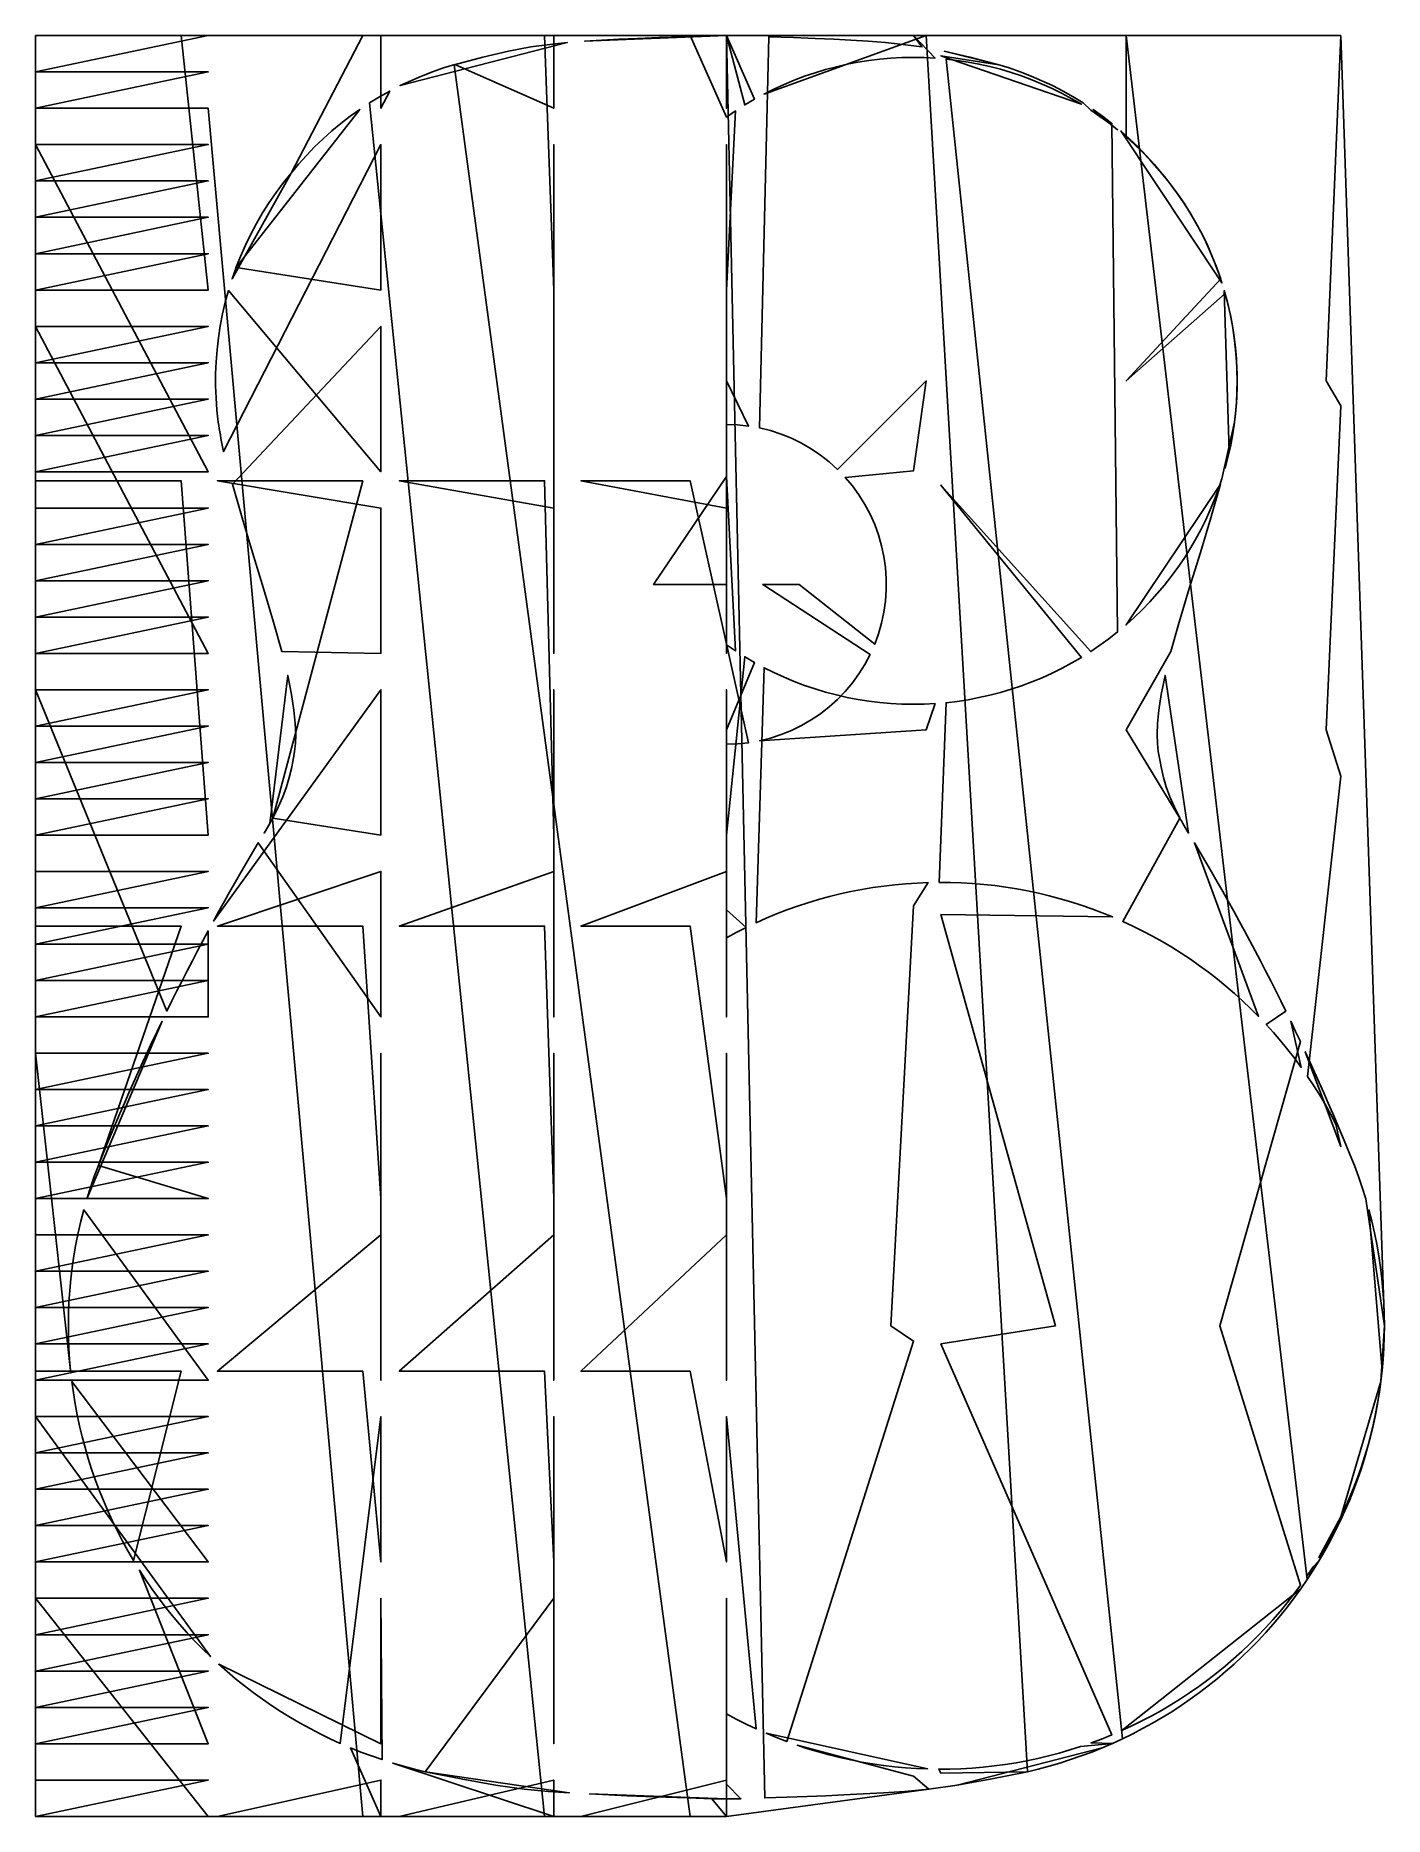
# Model space of a CAD drawing. Header units: metres. Extents: x 0 to 371, y 0 to 490.
import ezdxf

# ---------------------------------------------------------------- set-up
doc = ezdxf.new("R2010")
doc.units = ezdxf.units.M

msp = doc.modelspace()

# ---------------------------------------------------------------- linework, layer by layer
at = {"layer": 'BODY_OUTLINE', "color": 1}
msp.add_lwpolyline([(0, 490), (0, 110), (0, 0), (190, 0), (245.66, 7.51), (253.48, 8.63), (262.53, 10.23), (272.81, 12.3), (275.81, 13.02), (278.79, 13.81), (281.76, 14.68), (284.69, 15.61), (287.61, 16.62), (290.5, 17.7), (293.36, 18.85), (296.2, 20.07), (299, 21.36), (301.77, 22.72), (304.51, 24.14), (307.21, 25.63), (309.87, 27.19), (312.5, 28.81), (315.08, 30.49), (317.62, 32.24), (320.12, 34.05), (322.57, 35.92), (324.98, 37.85), (327.34, 39.84), (329.65, 41.88), (331.91, 43.98), (334.12, 46.14), (336.27, 48.34), (338.37, 50.61), (340.41, 52.92), (342.4, 55.28), (344.33, 57.69), (346.19, 60.14), (348, 62.64), (349.75, 65.18), (351.43, 67.77), (353.05, 70.4), (354.6, 73.06), (356.09, 75.76), (357.51, 78.5), (358.87, 81.27), (360.15, 84.08), (361.37, 86.91), (362.52, 89.77), (363.6, 92.66), (364.6, 95.58), (365.54, 98.52), (366.4, 101.48), (367.19, 104.46), (367.9, 107.47), (368.55, 110.48), (369.12, 113.51), (369.61, 116.56), (370.03, 119.62), (370.39, 122.82), (370.66, 125.86), (370.85, 128.9), (370.96, 131.95), (371, 135), (370.96, 138.22), (359, 490)], close=True, dxfattribs=at)
at = {"layer": 'BODY_POINTS', "color": 7}
msp.add_lwpolyline([(40, 0), (30, 0), (20, 0), (10, 0), (0, 0), (0, 10), (47.5, 10), (0, 0), (47.5, 0), (0, 60), (47.5, 60), (0, 50), (47.5, 50), (0, 40), (47.5, 40), (0, 30), (47.5, 30), (0, 20), (47.5, 20), (28.57, 67.77), (30.25, 65.18), (32, 62.64), (33.81, 60.14), (35.67, 57.69), (37.6, 55.28), (39.59, 52.92), (41.63, 50.61), (43.73, 48.34), (45.88, 46.14), (48.09, 43.98), (0, 110), (47.5, 110), (0, 100), (47.5, 100), (0, 90), (47.5, 90), (0, 80), (47.5, 80), (0, 70), (47.5, 70), (9.97, 119.62), (10.39, 116.56), (10.88, 113.51), (11.45, 110.48), (12.1, 107.47), (12.81, 104.46), (13.6, 101.48), (14.46, 98.52), (15.4, 95.58), (16.4, 92.66), (17.48, 89.77), (18.63, 86.91), (19.85, 84.08), (21.13, 81.27), (22.49, 78.5), (23.91, 75.76), (25.4, 73.06), (26.95, 70.4), (40, 122.5), (30, 122.5), (20, 122.5), (10, 122.5), (0, 122.5), (0, 160), (47.5, 160), (0, 150), (47.5, 150), (0, 140), (47.5, 140), (0, 130), (47.5, 130), (0, 120), (47.5, 120), (13.23, 166.86), (12.43, 163.74), (11.72, 160.6), (11.08, 157.44), (10.53, 154.26), (10.06, 151.07), (9.68, 147.87), (9.38, 144.66), (9.17, 141.44), (9.04, 138.22), (9, 135), (9, 135), (9.04, 131.92), (9.16, 128.83), (9.36, 125.75), (9.63, 122.68), (0, 210), (47.5, 210), (0, 200), (47.5, 200), (0, 190), (47.5, 190), (0, 180), (47.5, 180), (0, 170), (47.5, 170), (17.25, 179.11), (16.13, 176.09), (15.08, 173.04), (14.12, 169.96), (34.77, 218.8), (33.43, 216.01), (32.1, 213.21), (30.78, 210.4), (29.48, 207.58), (28.2, 204.76), (26.93, 201.94), (25.67, 199.11), (24.42, 196.27), (23.19, 193.42), (21.98, 190.57), (20.77, 187.71), (19.59, 184.85), (18.41, 181.98), (17.25, 179.11), (40, 245), (30, 245), (20, 245), (10, 245), (0, 245), (0, 260), (47.5, 260), (0, 250), (47.5, 250), (0, 240), (47.5, 240), (0, 230), (47.5, 230), (0, 220), (47.5, 220), (47.46, 243.64), (45.99, 240.91), (44.54, 238.17), (43.11, 235.42), (41.68, 232.67), (40.27, 229.91), (38.88, 227.14), (37.49, 224.37), (36.12, 221.59), (0, 310), (47.5, 310), (0, 300), (47.5, 300), (0, 290), (47.5, 290), (0, 280), (47.5, 280), (0, 270), (47.5, 270), (40, 367.5), (30, 367.5), (20, 367.5), (10, 367.5), (0, 367.5), (0, 360), (47.5, 360), (0, 350), (47.5, 350), (0, 340), (47.5, 340), (0, 330), (47.5, 330), (0, 320), (47.5, 320), (0, 410), (47.5, 410), (0, 400), (47.5, 400), (0, 390), (47.5, 390), (0, 380), (47.5, 380), (0, 370), (47.5, 370), (0, 460), (47.5, 460), (0, 450), (47.5, 450), (0, 440), (47.5, 440), (0, 430), (47.5, 430), (0, 420), (47.5, 420), (40, 490), (30, 490), (20, 490), (10, 490), (0, 490), (0, 490), (47.5, 490), (0, 480), (47.5, 480), (0, 470), (47.5, 470), (90, 0), (80, 0), (70, 0), (60, 0), (50, 0), (95, 10), (95, 0), (86.64, 18.85), (89.5, 17.7), (92.39, 16.62), (95.31, 15.61), (95, 60), (95, 50), (95, 40), (95, 30), (95, 20), (50.35, 41.88), (52.66, 39.84), (55.02, 37.85), (57.43, 35.92), (59.88, 34.05), (62.38, 32.24), (64.92, 30.49), (67.5, 28.81), (70.13, 27.19), (72.79, 25.63), (75.49, 24.14), (78.23, 22.72), (81, 21.36), (83.8, 20.07), (95, 110), (95, 100), (95, 90), (95, 80), (95, 70), (90, 122.5), (80, 122.5), (70, 122.5), (60, 122.5), (50, 122.5), (95, 160), (95, 150), (95, 140), (95, 130), (95, 120), (95, 210), (95, 200), (95, 190), (95, 180), (95, 170), (90, 245), (80, 245), (70, 245), (60, 245), (50, 245), (95, 260), (95, 250), (95, 240), (95, 230), (95, 220), (61.24, 267.89), (59.66, 265.23), (58.08, 262.55), (56.53, 259.87), (54.98, 257.19), (53.45, 254.49), (51.93, 251.79), (50.43, 249.08), (48.94, 246.36), (95, 310), (95, 300), (95, 290), (95, 280), (95, 270), (65.25, 274.67), (66.75, 277.7), (68, 280.57), (69, 283.3), (69.76, 285.87), (70.34, 288.33), (70.81, 290.71), (71.18, 292.99), (71.44, 295.19), (71.54, 297.65), (71.39, 300.72), (71.01, 304.39), (70.38, 308.67), (69.34, 313.94), (64.45, 273.19), (62.84, 270.55), (64.45, 273.19), (64.65, 273.56), (64.85, 273.93), (65.05, 274.3), (65.25, 274.67), (90, 367.5), (80, 367.5), (70, 367.5), (60, 367.5), (50, 367.5), (95, 360), (95, 350), (95, 340), (95, 330), (95, 320), (67.7, 320.57), (65.47, 328.56), (62.65, 337.91), (59.62, 347.79), (56.78, 357.35), (54.12, 366.6), (95, 410), (95, 400), (95, 390), (95, 380), (95, 370), (53.04, 419.86), (52.17, 416.66), (51.43, 413.42), (50.8, 410.15), (50.3, 406.87), (49.91, 403.57), (49.66, 400.26), (49.52, 396.94), (49.51, 393.61), (49.62, 390.29), (49.86, 386.98), (50.22, 383.67), (50.22, 383.67), (50.36, 382.76), (50.5, 381.86), (50.65, 380.95), (50.81, 380.05), (50.96, 379.14), (51.13, 378.24), (51.3, 377.34), (51.47, 376.43), (51.65, 375.53), (51.65, 375.53), (95, 460), (95, 450), (95, 440), (95, 430), (95, 420), (55.14, 426.17), (54.03, 423.04), (70.29, 452.16), (68.17, 449.54), (66.16, 446.84), (64.24, 444.06), (62.44, 441.22), (60.74, 438.3), (59.16, 435.33), (57.69, 432.3), (56.34, 429.21), (55.1, 426.07), (89.14, 469.69), (86.52, 467.81), (83.96, 465.83), (81.48, 463.77), (79.08, 461.61), (76.75, 459.37), (74.51, 457.05), (72.35, 454.64), (70.29, 452.16), (90, 490), (80, 490), (70, 490), (60, 490), (50, 490), (95, 490), (95, 480), (95, 470), (97.4, 474.74), (94.59, 473.16), (91.83, 471.47), (140, 0), (130, 0), (120, 0), (110, 0), (100, 0), (142.5, 10), (142.5, 0), (98.24, 14.68), (101.21, 13.81), (104.19, 13.02), (107.19, 12.3), (146.79, 6.5), (140.94, 6.87), (134.34, 7.51), (126.52, 8.63), (117.47, 10.23), (107.19, 12.3), (142.5, 60), (142.5, 50), (142.5, 40), (142.5, 30), (142.5, 20), (142.5, 110), (142.5, 100), (142.5, 90), (142.5, 80), (142.5, 70), (140, 122.5), (130, 122.5), (120, 122.5), (110, 122.5), (100, 122.5), (142.5, 160), (142.5, 150), (142.5, 140), (142.5, 130), (142.5, 120), (142.5, 210), (142.5, 200), (142.5, 190), (142.5, 180), (142.5, 170), (140, 245), (130, 245), (120, 245), (110, 245), (100, 245), (142.5, 260), (142.5, 250), (142.5, 240), (142.5, 230), (142.5, 220), (142.5, 310), (142.5, 300), (142.5, 290), (142.5, 280), (142.5, 270), (140, 367.5), (130, 367.5), (120, 367.5), (110, 367.5), (100, 367.5), (142.5, 360), (142.5, 350), (142.5, 340), (142.5, 330), (142.5, 320), (142.5, 410), (142.5, 400), (142.5, 390), (142.5, 380), (142.5, 370), (142.5, 460), (142.5, 450), (142.5, 440), (142.5, 430), (142.5, 420), (140, 490), (130, 490), (120, 490), (110, 490), (100, 490), (142.5, 490), (142.5, 480), (142.5, 470), (115.31, 482.03), (112.22, 481.09), (109.17, 480.04), (106.16, 478.87), (103.19, 477.6), (100.27, 476.23), (146.25, 488.06), (141.46, 487.6), (136.2, 486.87), (130.06, 485.69), (123.02, 484.05), (115.09, 481.97), (180, 0), (170, 0), (160, 0), (150, 0), (190, 10), (190, 0), (186, 4.84), (179.46, 5.08), (173.39, 5.3), (167.8, 5.5), (162.68, 5.7), (157.66, 5.91), (152.37, 6.18), (190, 4.84), (189, 4.84), (188, 4.84), (187, 4.84), (186, 4.84), (194, 4.84), (190, 4.84), (191, 4.84), (192, 4.84), (193, 4.84), (194, 4.84), (190, 8.84), (190, 4.84), (190, 60), (190, 50), (190, 40), (190, 30), (190, 20), (190, 28.22), (192.69, 26.77), (195.41, 25.4), (198.17, 24.09), (190, 110), (190, 100), (190, 90), (190, 80), (190, 70), (180, 122.5), (170, 122.5), (160, 122.5), (150, 122.5), (190, 160), (190, 150), (190, 140), (190, 130), (190, 120), (190, 129.13), (190, 135), (190, 126.13), (190, 210), (190, 200), (190, 190), (190, 180), (190, 170), (180, 245), (170, 245), (160, 245), (150, 245), (190, 260), (190, 250), (190, 240), (190, 230), (190, 220), (190, 249.42), (195.42, 244.61), (192.69, 243.23), (190, 241.78), (190, 247.42), (190, 310), (190, 300), (190, 290), (190, 280), (190, 270), (195.08, 319.07), (197.7, 317.52), (190, 299), (190, 295), (193.07, 295.11), (196.12, 295.43), (180, 367.5), (170, 367.5), (160, 367.5), (150, 367.5), (190, 360), (190, 350), (190, 340), (190, 330), (190, 320), (190, 369.71), (190, 322.41), (192.51, 320.7), (190, 368.71), (170, 339), (180, 339), (190, 339), (190, 410), (190, 400), (190, 390), (190, 380), (190, 370), (190, 395), (196.12, 382.57), (193.07, 382.89), (190, 383), (190, 460), (190, 450), (190, 440), (190, 430), (190, 420), (192.51, 469.3), (190, 467.59), (180, 490), (170, 490), (160, 490), (150, 490), (190, 490), (190, 480), (190, 470), (190, 490), (189, 490), (188, 490), (187, 490), (186, 490), (186, 490), (178.34, 489.71), (171.54, 489.45), (165.57, 489.22), (160.46, 489), (155.75, 488.77), (151.02, 488.45), (190, 490), (191, 490), (192, 490), (193, 490), (194, 490), (194, 490), (190, 490), (197.7, 472.48), (195.08, 470.93), (190, 490), (190, 490), (200.54, 5.08), (206.61, 5.3), (212.2, 5.5), (217.32, 5.7), (222.34, 5.91), (227.63, 6.18), (233.21, 6.5), (239.06, 6.87), (245.66, 7.51), (241.5, 11.04), (209.5, 19.57), (212.4, 18.62), (215.32, 17.74), (218.26, 16.94), (221.22, 16.2), (224.2, 15.55), (227.2, 14.96), (230.2, 14.46), (233.22, 14.02), (236.25, 13.67), (239.29, 13.39), (242.34, 13.18), (245.38, 13.05), (200.96, 22.86), (203.78, 21.69), (206.62, 20.6), (241.5, 130.78), (235.25, 135), (241.5, 250.52), (245.51, 256.95), (242.46, 256.82), (239.41, 256.62), (236.36, 256.34), (233.32, 255.99), (230.3, 255.56), (227.28, 255.05), (224.28, 254.47), (221.29, 253.81), (218.33, 253.08), (215.38, 252.28), (212.45, 251.4), (209.54, 250.44), (206.66, 249.42), (203.81, 248.32), (200.98, 247.15), (198.19, 245.91), (200.38, 316.07), (203.1, 314.71), (205.86, 313.45), (208.67, 312.28), (211.52, 311.2), (214.4, 310.23), (217.31, 309.35), (220.26, 308.57), (223.22, 307.9), (226.21, 307.32), (229.21, 306.85), (232.23, 306.48), (235.27, 306.22), (238.3, 306.06), (241.35, 306), (244.39, 306.05), (247.43, 306.2), (245, 299), (199.15, 295.96), (202.13, 296.7), (205.05, 297.65), (207.9, 298.8), (210.66, 300.15), (213.32, 301.69), (215.86, 303.4), (218.28, 305.29), (220.56, 307.35), (222.7, 309.56), (224.67, 311.91), (226.48, 314.4), (228.11, 317), (229.55, 319.71), (200, 339), (210, 339), (230.8, 322.52), (231.85, 325.4), (232.69, 328.36), (233.33, 331.36), (233.76, 334.4), (233.97, 337.46), (233.97, 340.54), (233.76, 343.6), (233.33, 346.64), (232.69, 349.64), (231.85, 352.6), (230.8, 355.48), (229.55, 358.29), (228.11, 361), (226.48, 363.6), (224.67, 366.09), (222.7, 368.44), (241.5, 370.26), (245, 395), (220.56, 370.65), (218.28, 372.71), (215.86, 374.6), (213.32, 376.31), (210.66, 377.85), (207.9, 379.2), (205.05, 380.35), (202.13, 381.3), (199.15, 382.04), (201.66, 489.71), (208.46, 489.45), (214.43, 489.22), (219.54, 489), (224.25, 488.77), (228.98, 488.45), (233.75, 488.06), (238.54, 487.6), (243.8, 486.87), (241.5, 490), (247.43, 483.8), (244.39, 483.95), (241.35, 484), (238.3, 483.94), (235.27, 483.78), (232.23, 483.52), (229.21, 483.15), (226.21, 482.68), (223.22, 482.1), (220.26, 481.43), (217.31, 480.65), (214.4, 479.77), (211.52, 478.8), (208.67, 477.72), (205.86, 476.55), (203.1, 475.29), (200.38, 473.93), (245, 490), (272.81, 12.3), (275.81, 13.02), (278.79, 13.81), (281.76, 14.68), (284.69, 15.61), (287.61, 16.62), (290.5, 17.7), (293.36, 18.85), (253.48, 8.63), (262.53, 10.23), (272.81, 12.3), (249, 11.87), (248.43, 13), (251.49, 13.03), (254.53, 13.13), (257.58, 13.3), (260.62, 13.55), (263.65, 13.88), (266.68, 14.29), (269.69, 14.77), (272.69, 15.32), (275.67, 15.95), (278.64, 16.66), (281.59, 17.43), (284.52, 18.29), (287.43, 19.21), (296.2, 20.07), (290.31, 20.21), (293.17, 21.28), (296, 22.42), (249, 130.01), (280.5, 135), (249, 248.16), (296.22, 247.49), (293.39, 248.64), (290.53, 249.71), (287.64, 250.72), (284.73, 251.65), (281.79, 252.51), (278.84, 253.29), (275.87, 254.01), (272.87, 254.64), (269.87, 255.2), (266.85, 255.69), (263.82, 256.1), (260.78, 256.43), (257.73, 256.69), (254.68, 256.87), (251.63, 256.97), (248.57, 257), (250.46, 306.45), (253.48, 306.81), (256.49, 307.27), (259.48, 307.83), (262.44, 308.5), (265.39, 309.27), (268.31, 310.13), (271.19, 311.1), (274.04, 312.16), (276.85, 313.32), (279.62, 314.58), (282.35, 315.93), (285.03, 317.37), (287.66, 318.9), (249, 366.31), (290.23, 320.53), (292.75, 322.24), (295.2, 324.03), (297.6, 325.91), (296.04, 465.83), (293.48, 467.81), (290.86, 469.69), (297.6, 464.09), (295.2, 465.97), (292.75, 467.76), (290.23, 469.47), (288.17, 471.47), (285.41, 473.16), (282.6, 474.74), (279.73, 476.23), (276.81, 477.6), (273.84, 478.87), (270.83, 480.04), (267.78, 481.09), (264.69, 482.03), (249.94, 485.69), (256.98, 484.05), (264.91, 481.97), (249, 484.46), (287.66, 471.1), (285.03, 472.63), (282.35, 474.07), (279.62, 475.42), (276.85, 476.68), (274.04, 477.84), (271.19, 478.9), (268.31, 479.87), (265.39, 480.73), (262.44, 481.5), (259.48, 482.17), (256.49, 482.73), (253.48, 483.19), (250.46, 483.55), (299, 21.36), (301.77, 22.72), (304.51, 24.14), (307.21, 25.63), (309.87, 27.19), (312.5, 28.81), (315.08, 30.49), (317.62, 32.24), (320.12, 34.05), (322.57, 35.92), (324.98, 37.85), (327.34, 39.84), (329.65, 41.88), (331.91, 43.98), (334.12, 46.14), (336.27, 48.34), (338.37, 50.61), (340.41, 52.92), (342.4, 55.28), (344.33, 57.69), (346.19, 60.14), (348, 62.64), (298.8, 23.63), (301.57, 24.91), (304.31, 26.26), (307.01, 27.67), (309.67, 29.16), (312.3, 30.71), (314.89, 32.32), (317.44, 34), (319.94, 35.74), (322.4, 37.55), (324.81, 39.42), (327.18, 41.34), (329.5, 43.33), (331.76, 45.37), (333.98, 47.46), (336.14, 49.62), (338.25, 51.82), (340.3, 54.08), (342.3, 56.39), (344.23, 58.74), (346.11, 61.15), (347.93, 63.6), (325.75, 135), (347.9, 213.21), (346.57, 216.01), (345.23, 218.8), (348.15, 206.08), (346.34, 208.54), (344.47, 210.96), (342.53, 213.33), (340.54, 215.65), (338.49, 217.92), (343.88, 221.59), (342.51, 224.37), (341.12, 227.14), (339.73, 229.91), (338.32, 232.67), (336.89, 235.42), (335.46, 238.17), (334.01, 240.91), (332.54, 243.64), (331.06, 246.36), (329.57, 249.08), (328.07, 251.79), (326.55, 254.49), (325.02, 257.19), (323.47, 259.87), (321.92, 262.55), (320.34, 265.23), (318.76, 267.89), (336.39, 220.13), (334.22, 222.3), (332.01, 224.4), (329.74, 226.46), (327.43, 228.45), (325.06, 230.39), (322.65, 232.26), (320.19, 234.08), (317.68, 235.83), (315.13, 237.52), (312.54, 239.15), (309.91, 240.71), (307.24, 242.2), (304.54, 243.62), (301.8, 244.98), (299.03, 246.27), (314.75, 274.67), (313.25, 277.7), (312, 280.57), (311, 283.3), (310.24, 285.87), (309.66, 288.33), (309.19, 290.71), (308.82, 292.99), (308.56, 295.19), (308.46, 297.65), (308.61, 300.72), (308.99, 304.39), (309.62, 308.67), (310.66, 313.94), (317.16, 270.55), (315.55, 273.19), (315.55, 273.19), (315.35, 273.56), (315.15, 273.93), (314.95, 274.3), (314.75, 274.67), (300, 299), (312.3, 320.57), (314.53, 328.56), (317.35, 337.91), (320.38, 347.79), (323.22, 357.35), (325.88, 366.6), (299.93, 327.86), (302.19, 329.9), (304.38, 332.01), (306.49, 334.2), (308.53, 336.46), (310.5, 338.78), (312.38, 341.17), (314.18, 343.63), (315.89, 346.14), (317.52, 348.71), (319.05, 351.34), (320.5, 354.01), (321.85, 356.74), (323.12, 359.51), (324.28, 362.32), (325.35, 365.16), (326.32, 368.05), (329.78, 383.67), (330.14, 386.98), (330.38, 390.29), (330.49, 393.61), (330.48, 396.94), (330.34, 400.26), (330.09, 403.57), (329.7, 406.87), (329.2, 410.15), (328.57, 413.42), (327.83, 416.66), (326.96, 419.86), (328.35, 375.53), (328.53, 376.43), (328.7, 377.34), (328.87, 378.24), (329.04, 379.14), (329.19, 380.05), (329.35, 380.95), (329.5, 381.86), (329.64, 382.76), (329.78, 383.67), (328.35, 375.53), (327.19, 370.96), (327.96, 373.91), (328.63, 376.87), (329.2, 379.86), (329.67, 382.87), (330.03, 385.89), (330.29, 388.92), (330.45, 391.96), (330.5, 395), (330.45, 398.04), (330.29, 401.08), (330.03, 404.11), (329.67, 407.13), (329.2, 410.14), (328.63, 413.13), (327.96, 416.09), (327.19, 419.04), (300, 395), (325.97, 423.04), (324.86, 426.17), (324.9, 426.07), (323.66, 429.21), (322.31, 432.3), (320.84, 435.33), (319.26, 438.3), (317.56, 441.22), (315.76, 444.06), (313.84, 446.84), (311.83, 449.54), (309.71, 452.16), (309.71, 452.16), (307.65, 454.64), (305.49, 457.05), (303.25, 459.37), (300.92, 461.61), (298.52, 463.77), (326.32, 421.95), (325.35, 424.84), (324.28, 427.68), (323.12, 430.49), (321.85, 433.26), (320.5, 435.99), (319.05, 438.66), (317.52, 441.29), (315.89, 443.86), (314.18, 446.37), (312.38, 448.83), (310.5, 451.22), (308.53, 453.54), (306.49, 455.8), (304.38, 457.99), (302.19, 460.1), (299.93, 462.14), (300, 490), (349.75, 65.18), (351.43, 67.77), (349.68, 66.1), (351.37, 68.64), (353.05, 70.4), (354.6, 73.06), (356.09, 75.76), (357.51, 78.5), (358.87, 81.27), (360.15, 84.08), (361.37, 86.91), (362.52, 89.77), (363.6, 92.66), (364.6, 95.58), (365.54, 98.52), (366.4, 101.48), (367.19, 104.46), (367.9, 107.47), (368.55, 110.48), (369.12, 113.51), (369.61, 116.56), (370.03, 119.62), (359, 82.39), (353, 71.22), (354.56, 73.84), (356.06, 76.5), (357.49, 79.19), (358.85, 81.92), (360.14, 84.68), (361.36, 87.48), (362.52, 90.3), (363.6, 93.16), (364.61, 96.03), (365.55, 98.94), (366.41, 101.86), (367.21, 104.81), (367.92, 107.77), (368.57, 110.76), (369.14, 113.75), (369.63, 116.76), (370.05, 119.79), (371, 135), (370.96, 138.22), (370.83, 141.44), (370.62, 144.66), (370.32, 147.87), (369.94, 151.07), (369.47, 154.26), (368.92, 157.44), (368.28, 160.6), (367.57, 163.74), (366.77, 166.86), (370.37, 122.68), (370.64, 125.75), (370.84, 128.83), (370.96, 131.92), (371, 135), (371, 135), (370.39, 122.82), (370.66, 125.86), (370.85, 128.9), (370.96, 131.95), (371, 135), (365.88, 169.96), (364.92, 173.04), (363.87, 176.09), (362.75, 179.11), (362.75, 179.11), (361.59, 181.98), (360.41, 184.85), (359.23, 187.71), (358.02, 190.57), (356.81, 193.42), (355.58, 196.27), (354.33, 199.11), (353.07, 201.94), (351.8, 204.76), (350.52, 207.58), (349.22, 210.4), (359, 184.3), (357.68, 190.43), (356.26, 193.13), (354.77, 195.8), (353.21, 198.43), (351.59, 201.02), (349.9, 203.58), (359, 286.2), (355, 299), (359, 388.1), (355, 395), (359, 490), (355, 490)], dxfattribs=at)

doc.saveas('drawing.dxf')
